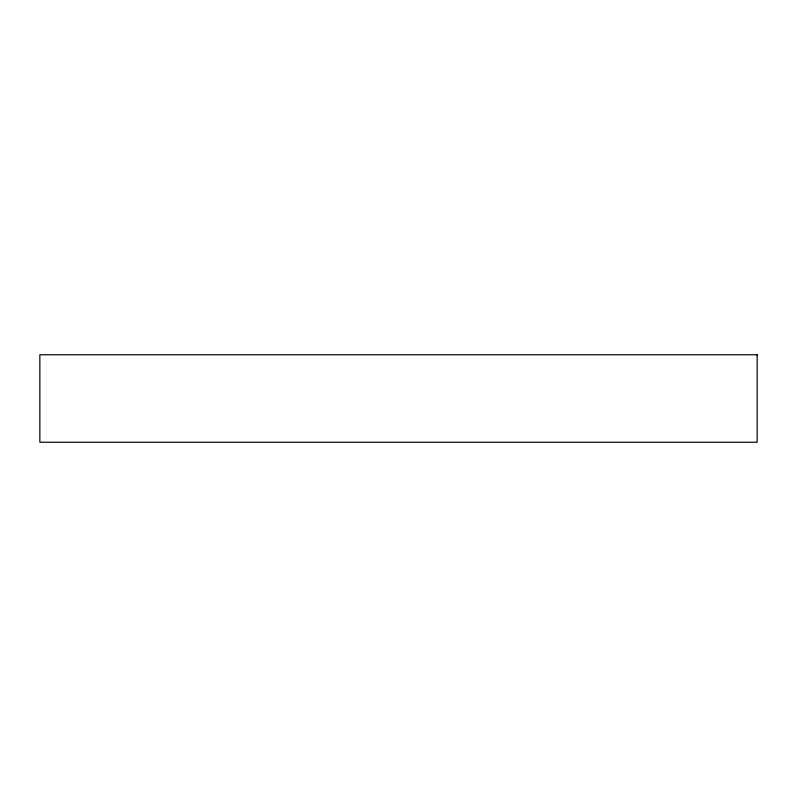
<?xml version="1.0" encoding="UTF-8"?>
<svg xmlns="http://www.w3.org/2000/svg" width="797" height="797" viewBox="0 0 797 797"><rect width="100%" height="100%" fill="white"/><g stroke="black" fill="none" stroke-linecap="round" stroke-linejoin="round"><path stroke-width="1.2" d="M757.15 354.765L39.85 354.765L39.85 442.235L757.15 442.235L757.15 354.765"/></g></svg>
